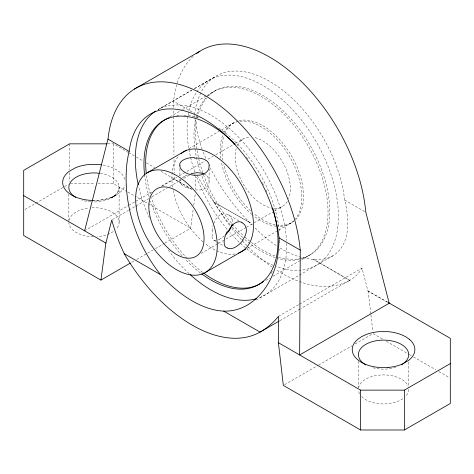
<?xml version="1.0" encoding="UTF-8"?>
<svg xmlns="http://www.w3.org/2000/svg" width="474" height="474" viewBox="0 0 474 474"><rect width="100%" height="100%" fill="white"/><g stroke="black" fill="none" stroke-linecap="round" stroke-linejoin="round"><path stroke-width="0.36" stroke-dasharray="2.37 1.78" d="M195.264 189.926L200.117 190.009L203.814 189.073A13.55 10.315 26.1 0 0 205.906 187.9L207.802 185.861L209.034 182.946L209.188 169.313M181.963 184.694C180.221 183.551 179.077 180.979 180.748 179.273M211.997 230.838L212.939 226.015M173.597 107.515L173.549 101.258L174.035 97.626A136.672 78.909 60 0 1 193.493 56.098M165.011 243.079L190.655 228.278L193.131 209.781M193.753 205.159L195.3 193.599M213.851 223.254L216.085 218.881L219.13 215.605A13.55 10.28 -85.3 0 1 221.204 214.42L223.906 213.756L227.046 214.147L238.932 220.825M224.445 235.809L221.198 238.203M182.342 177.78L183.207 177.181M256.238 300.036L332.866 255.8C347.774 246.865 349.231 227.01 346.921 211.499A109.429 52.999 53 0 0 344.639 200.034A106.994 61.774 60 0 0 269.694 81.362A106.994 61.774 60 0 0 194.749 113.499L173.549 101.258M191.988 90.042L158.115 109.601A106.994 61.774 60 0 1 238.025 136.666A106.994 61.774 60 0 1 286.462 240.502M194.541 88.567L209.247 80.082M158.079 109.636L191.822 90.155M194.37 88.685L215.38 76.551M169.965 116.847L181.832 109.998M182.466 109.63L206.628 95.683M207.037 95.446L215.344 90.647M24.974 209.461L63.866 187.011M64.505 186.643L68.327 184.433M188.936 148.729L218.816 131.476M221.358 130.012L233.895 122.772M161.403 186.158L176.743 177.3M179.302 175.824L186.329 171.766M186.969 171.392L205.509 160.692M208.062 159.217L213.176 156.266M215.735 154.791L234.908 143.717M235.548 143.349L243.215 138.923M84.621 230.82L128.116 205.71M128.756 205.343L135.149 201.646M135.789 201.278L151.781 192.047M162.013 186.14L174.355 179.012M112.391 219.634L128.33 210.432M128.969 210.065L148.729 198.659M151.917 196.817L167.215 187.982M169.769 186.513L181.246 179.883M183.793 178.414L190.169 174.734M197.32 175.617A138.035 66.858 53 0 0 213.762 201.983L250.296 222.857A106.994 61.774 60 0 0 252.257 224.99M131.683 262.323L134.249 260.842M136.808 259.361L147.064 253.442M147.704 253.069L154.755 248.998M155.401 248.631L164.371 243.446M213.768 201.983L250.296 222.857M201.094 253.418L217.708 243.826M218.348 243.458L225.381 239.4M226.021 239.026L245.834 227.591M246.474 227.224L253.501 223.159M254.141 222.792L273.954 211.351M274.594 210.983L282.267 206.557M246.847 248.536L278.167 230.453M278.807 230.086L291.587 222.703M265.813 280.418L269.872 278.078M273.065 276.235L310.138 254.828M387.317 302.181L367.937 290.995L362.059 268.083A138.035 66.858 53 0 1 349.599 280.407L313.444 259.314L349.782 280.294L300.984 308.467M278.546 316.3L298.946 304.521M299.58 304.154L362.059 268.083M279.873 320.655L300.344 308.841M367.937 290.995L387.507 302.074M284.631 384.675L317.959 365.43M318.599 365.057L351.933 345.813M355.139 343.964L373.085 333.601L382.737 339.177M332.866 255.8C326.977 259.207 319.944 260.066 313.255 259.42M185.281 175.984L189.636 174.136M219.13 239.4L218.176 239.844M216.085 240.484C213.774 241.076 212.121 238.795 211.997 236.716M107.592 143.841L113.44 143.841L128.033 152.267M70.336 183.699L95.173 183.699M98.094 183.699L113.44 183.699L126.712 191.36M92.957 200.466L98.574 200.277A31.799 18.362 0 0 0 111.396 197.415L113.944 196.437C107.266 199.258 100.002 200.668 92.75 200.443M187.052 187.633L191.703 189.227L174.171 179.119L174.13 174.254M344.639 200.034L365.217 211.919M128.667 152.634L134.379 155.934M136.281 157.03L142.627 160.692M146.436 162.89L154.684 167.654M161.03 171.321L191.235 188.759M213.851 240.164L216.304 241.58M216.92 241.936L224.285 246.19M127.915 192.053L136.364 196.929M137.567 197.628L190.655 228.278M386.357 341.262L408.677 354.149M409.281 354.499L411.693 355.891M413.5 356.94L435.819 369.821M438.841 371.563L449.091 377.488M228.486 214.799L230.838 216.873L232.07 219.243M250.106 222.964C234.038 206.854 220.499 188.202 210.225 167.897M207.132 176.044L208.566 178.301L209.188 181.37M205.728 158.304L202.919 151.348M202.191 149.458L198.12 136.506L195.608 124.141A109.429 52.999 53 0 1 195.057 119.371M368.126 290.882L370.84 314.244M370.917 314.914L372.777 330.935M195.3 175.463L195.407 188.942M173.626 110.993L173.668 115.857M173.674 116.551L173.976 154.791M174.011 159.655L174.118 172.862M408.695 362.029L408.695 386.458M358.415 361.289L358.415 387.199M179.901 168.602L179.901 175.694M179.901 179.243L179.901 181.37M119.116 222.229L119.116 187.437C119.075 192.011 115.46 195.555 111.751 197.699L120.035 192.432A31.811 18.367 0 0 0 124.982 185.026M113.44 143.841L113.44 183.699M69.607 143.841L69.607 169.674M69.607 172.625L69.607 181.483M68.843 194.103L68.843 220.748M189.132 273.664A106.994 61.774 60 0 1 167.423 248.927M149.405 217.856A106.994 61.774 60 0 1 138.686 186.697M286.586 243.429A106.994 61.774 60 0 1 258.656 297.98M200.449 272.994A94.788 54.729 60 0 1 184.866 258.84M182.034 255.735A94.788 54.729 60 0 1 150.507 201.136M149.233 197.131A94.788 54.729 60 0 1 144.689 175.866M246.32 157.279A94.788 54.729 60 0 1 247.647 159.021M262.377 182.644A94.788 54.729 60 0 1 263.923 185.755M265.967 190.145A94.788 54.729 60 0 1 266.803 192.035M194.808 171.967A106.994 61.774 60 0 1 235.75 75.544A106.994 61.774 60 0 1 335.574 191.158A106.994 61.774 60 0 1 276.508 266.589M273.35 265.363A106.994 61.774 60 0 1 229.931 232.515M227.087 229.203A106.994 61.774 60 0 1 196.017 175.386M208.601 95.855A94.788 54.729 60 0 1 318.504 161.984A94.788 54.729 60 0 1 278.428 257.044M274.938 255.883A94.788 54.729 60 0 1 244.815 236.964M242.724 235.045A94.788 54.729 60 0 1 233.338 225.316M231.49 223.165A94.788 54.729 60 0 1 196.834 120.603M197.409 117.712A94.788 54.729 60 0 1 206.64 97.994M202.736 272.42A94.788 54.729 60 0 1 151.372 197.468M150.377 194.139A94.788 54.729 60 0 1 146.33 174.171M176.731 115.555A94.788 54.729 60 0 1 178.917 115.283M183.918 115.117A94.788 54.729 60 0 1 199.797 118.233M218.715 128.027A94.788 54.729 60 0 1 279.399 232.538M279.725 240.33A94.788 54.729 60 0 1 279.654 243.772M279.257 249.164A94.788 54.729 60 0 1 279.097 250.503M272.236 271.555A94.788 54.729 60 0 1 270.156 274.653M235.021 253.951A57.692 33.31 60 0 1 205.272 243.666M203.091 241.87A57.692 33.31 60 0 1 173.182 190.536M172.577 187.046A57.692 33.31 60 0 1 178.55 156.142M200.336 171.576A94.788 54.729 60 0 1 236.259 87.518A94.788 54.729 60 0 1 324.684 186.306A94.788 54.729 60 0 1 278.084 258.437M275.311 257.601A94.788 54.729 60 0 1 244.122 238.878M242.57 237.498A94.788 54.729 60 0 1 232.082 226.845M230.228 224.712A94.788 54.729 60 0 1 201.474 174.906M293.72 220.777A57.692 33.31 60 0 1 278.534 226.394M276.034 226.205A57.692 33.31 60 0 1 253.59 215.771M251.955 214.432A57.692 33.31 60 0 1 221.5 162.641M220.807 158.476A57.692 33.31 60 0 1 222.845 135.072M223.882 132.785A57.692 33.31 60 0 1 280.318 143.379A57.692 33.31 60 0 1 295.61 218.68M294.413 220.718A57.692 33.31 60 0 1 277.758 225.209M275.246 224.8A57.692 33.31 60 0 1 253.679 213.436M250.556 210.663A57.692 33.31 60 0 1 223.805 164.33M222.964 160.242A57.692 33.31 60 0 1 223.906 135.884M224.812 133.496A57.692 33.31 60 0 1 236.378 121.569M239.032 120.716A57.692 33.31 60 0 1 291.883 156.598A57.692 33.31 60 0 1 295.444 219.782M287.268 201.545A39.052 22.545 60 0 1 252.553 196.491A39.052 22.545 60 0 1 236.194 148.64M237.332 145.595A39.052 22.545 60 0 1 250.059 137.093M255.142 137.697A39.052 22.545 60 0 1 282.972 162.718A39.052 22.545 60 0 1 288.654 198.707M212.245 236.265A13.782 4.355 -76.4 0 1 212.358 230.565M221.174 238.268A13.55 4.1 -43 0 1 219.089 239.465M232.011 219.278A13.782 10.096 -39.5 0 1 232.343 222.715M204.264 174.077A13.782 10.191 -20 0 1 207.061 176.091M183.13 177.175A13.55 4.106 -17 0 1 185.204 175.972M186.709 187.787A13.782 4.823 14.2 0 1 181.512 184.682M349.782 280.294A136.672 78.909 60 0 1 275.667 269.475M272.26 267.188A136.672 78.909 60 0 1 231.851 228.302M229.6 225.375A136.672 78.909 60 0 1 213.952 201.877M313.444 259.314A106.994 61.774 60 0 1 279.962 247.926M276.099 245.473A106.994 61.774 60 0 1 254.236 227.064M194.903 117.38A109.429 52.999 53 0 1 194.802 115.425M92.027 207.76A25.14 14.51 0 0 1 115.129 214.39A25.14 14.51 0 0 1 115.958 229.274M113.28 231.531A25.14 14.51 0 0 1 97.217 236.621M93.331 236.739A25.14 14.51 0 0 1 68.854 222.733M69.08 220.238A25.14 14.51 0 0 1 88.828 208.027M408.695 389.415A25.14 14.51 0 0 1 405.537 396.46M402.859 398.717A25.14 14.51 0 0 1 361.573 396.46M359.6 393.817A25.14 14.51 0 0 1 358.433 389.918M358.551 387.916A25.14 14.51 0 0 1 382.263 374.922A25.14 14.51 0 0 1 408.161 386.44M100.375 173.401A25.14 14.51 0 0 1 118.909 189.298A25.14 14.51 0 0 1 93.976 201.954M90.741 201.829A25.14 14.51 0 0 1 81.783 200.129M395.754 367.314A25.14 14.51 0 0 1 371.355 367.314M103.065 165.071A32.042 18.498 0 0 1 112.658 167.843L116.154 169.579L120.029 172.323A32.054 18.51 0 0 1 124.976 179.723M116.136 195.169L111.396 197.421L116.136 195.169"/><path stroke-width="0.71" d="M388.129 302.436L450.3 338.329L450.3 403.487L404.393 429.989L360.56 429.989L283.345 385.409L278.386 342.696L278.546 316.3A138.035 90.735 68.1 0 1 260.048 332.108A136.672 78.909 60 0 1 124.218 253.685A138.035 90.735 68.1 0 1 111.757 220.007L105.874 243.097L100.915 280.087L23.7 235.507L23.7 170.344L69.607 143.841L106.863 143.841M84.621 230.82L107.971 139.119L108.457 135.487A136.672 78.909 60 0 1 204.116 94.996A136.672 78.909 60 0 1 299.775 245.941L300.261 250.136L299.645 354.967L389.379 303.159M232.07 225.126L229.772 229.979L226.027 234.381M134.308 89.112L199.886 51.251M147.61 172.589L186.596 150.08M100.915 280.087L130.397 263.064M205.301 272.52L245.568 249.271M279.233 321.028L260.048 332.102L223.704 311.122A106.994 61.774 60 0 1 160.556 274.665L124.218 253.685M278.386 342.696L360.56 390.138L404.393 390.138L450.3 363.635M191.004 173.709L196.686 172.672L202.037 173.105M388.147 367.463L377.452 367.309A32.036 18.498 0 0 1 364.879 364.091L361.384 362.361L357.509 359.618A32.054 18.51 0 0 1 352.555 352.212L352.2 349.563L352.549 346.909A31.811 18.367 0 0 1 357.503 339.508L361.395 336.771L366.135 334.52A31.799 18.362 0 0 1 378.963 331.664L388.147 331.664A31.989 18.468 0 0 1 402.23 335.029L405.726 336.759L409.607 339.508M223.704 311.122C255.255 312.076 276.312 279.95 278.202 251.173A109.429 71.93 68.1 0 0 279.062 237.895A106.994 61.774 60 0 0 204.116 119.223A106.994 61.774 60 0 0 129.171 151.36L107.971 139.119M92.442 200.455L89.385 200.277A31.989 18.468 0 0 1 75.307 196.906L71.805 195.181L67.93 192.432A32.048 18.504 0 0 1 62.971 185.026L62.621 182.377L62.971 179.723A31.971 18.456 0 0 1 68.813 171.594L75.301 167.843A31.977 18.462 0 0 1 89.385 164.478L100.085 164.632A32.042 18.498 0 0 1 101.584 164.833M279.062 237.895L300.261 250.136M23.7 195.649L105.874 243.097M160.556 274.665C135.961 243.79 122.695 203.269 126.89 163.808A109.429 71.93 68.1 0 1 129.171 151.36M389.195 303.265L365.839 212.275L365.353 208.08A136.672 78.909 60 0 0 296.641 77.114A136.672 78.909 60 0 0 196.272 53.775M404.393 390.138L404.393 429.989M360.56 390.138L360.56 429.989M256.612 298.65A106.994 61.774 60 0 1 190.151 274.6M138.236 184.676A106.994 61.774 60 0 1 155.662 111.088M272.704 208.127A94.788 54.729 60 0 1 264.095 280.49A94.788 54.729 60 0 1 201.569 273.836M144.606 175.167A94.788 54.729 60 0 1 235.134 144.386M263.621 281.355A94.788 54.729 60 0 1 203.293 272.834M146.253 173.478A94.788 54.729 60 0 1 169.117 117.665M181.021 153.653A57.692 33.31 60 0 1 241.544 184.978A57.692 33.31 60 0 1 238.41 253.051M241.93 222.697A14.522 10.321 -44.4 0 1 242.641 239.903M243.061 240.063A14.516 7.957 -51.2 0 1 227.324 248.009M227.372 247.932A14.522 6.79 -62.5 0 1 227.402 231.081M228.237 231.525A14.516 8.662 -69.2 0 1 242.018 222.555M209.052 165.758A14.516 10.375 16.2 0 1 194.524 175.048M194.595 175.315A14.522 7.845 8.8 0 1 179.853 165.764M179.966 165.764A14.516 6.79 -1.9 0 1 194.541 157.374M194.571 158.215A14.522 8.769 -9.2 0 1 209.235 165.764M232.177 223.924A13.782 10.096 -39.5 0 1 231.881 225.132M201.954 173.247A13.782 10.191 -20 0 1 203.713 173.828M75.68 197.385A25.14 14.51 0 0 1 72.048 180.345A25.14 14.51 0 0 1 99.131 173.235M365.78 364.885A25.14 14.51 0 0 1 365.78 344.361A25.14 14.51 0 0 1 401.33 344.361A25.14 14.51 0 0 1 401.33 364.885M409.601 339.508A32.048 18.504 0 0 1 414.56 346.909L414.916 349.563L414.56 352.212A31.971 18.456 0 0 1 408.724 360.341L402.23 364.091A31.977 18.462 0 0 1 388.147 367.463M136.168 206.723A57.692 33.31 60 0 0 202.167 273.972A57.692 33.31 60 0 0 191.028 186.969A57.692 33.31 60 0 0 136.168 206.723M149.186 211.842A39.052 22.545 60 0 0 193.86 257.358A39.052 22.545 60 0 0 186.318 198.47A39.052 22.545 60 0 0 149.186 211.842"/></g></svg>
